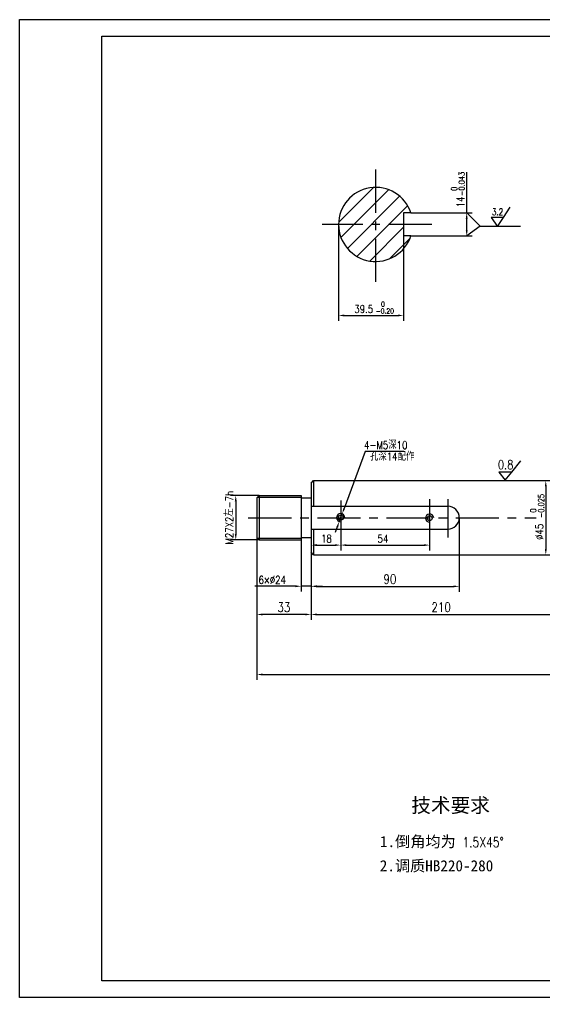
# Model space of a CAD drawing. Extents: x 172 to 1012, y -370 to 224.
# Drawn here: x 172 to 491, y -370 to 224 of the extents above; entities that cross this region are included whole.
import ezdxf

# ---------------------------------------------------------------- set-up
doc = ezdxf.new("R2010")
doc.units = 0
doc.header["$LTSCALE"] = 10.5
doc.header["$MEASUREMENT"] = 0
doc.linetypes.add('CENTER', pattern=[2, 1.25, -0.25, 0.25, -0.25])
doc.layers.get('0').update_dxf_attribs({"color": 2, "linetype": 'CONTINUOUS'})
doc.layers.get('DEFPOINTS').update_dxf_attribs({"linetype": 'CONTINUOUS'})
doc.layers.add('LINE_THIN', color=2, linetype='CONTINUOUS')
doc.layers.add('SMPEN_THICK', color=7, linetype='CONTINUOUS')
doc.styles.add('HZDX', font='TXT.shx', dxfattribs={"width": 0.8, "height": 4.75, "bigfont": 'hzfs.shx'})
doc.styles.get("Standard").update_dxf_attribs({"font": '', "height": 3.75})
doc.styles.get('Standard').set_extended_font_data('SimSun')
doc.dimstyles.get("Standard").update_dxf_attribs({"dimtxt": 0.18, "dimasz": 0.18, "dimexe": 0.18, "dimexo": 0.0625, "dimgap": 0.09, "dimtad": 0, "dimtih": 1, "dimtoh": 1, "dimdec": 4, "dimzin": 0, "dimdsep": 46, "dimtxsty": 'Standard', "dimcen": 0.09, "dimadec": 0, "dimazin": 0, "dimtfac": 1, "dimtdec": 4, "dimtofl": 0, "dimtmove": 0, "dimatfit": 3, "dimfxl": 1, "dimtolj": 1, "dimtzin": 0, "dimarcsym": 0})

# ---------------------------------------------------------------- blocks, each defined once
blk = doc.blocks.new('*D2')
at = {"color": 2, "linetype": 'ByBlock', "transparency": 16777216}
for p, q in [((439, -78.87), (439, -123.82)), ((349, -87.87), (349, -123.82)), ((352.5, -120.57), (435.5, -120.57))]:
    blk.add_line(p, q, dxfattribs=at)
for points in [[(352.5, -119.99), (352.5, -121.15), (349, -120.57)], [(435.5, -119.99), (435.5, -121.15), (439, -120.57)]]:
    blk.add_solid(points, dxfattribs=at)
at = {"layer": 'DEFPOINTS', "color": 0, "linetype": 'ByBlock', "transparency": 16777216}
for p in [(439, -78.87), (349, -87.87), (439, -120.57)]:
    blk.add_point(p, dxfattribs=at)
at = {"color": 2, "linetype": 'ByBlock', "transparency": 16777216, "insert": (396.85, -116.19), "char_height": 5.75, "attachment_point": 5, "style": 'HZDX'}
blk.add_mtext('\\A1;90', dxfattribs=at)
blk = doc.blocks.new('*D3')
at = {"color": 2, "linetype": 'ByBlock', "transparency": 16777216}
for p, q in [((349, -99.87), (349, -140.89)), ((559, -101.37), (559, -140.89)), ((352.5, -137.64), (555.5, -137.64))]:
    blk.add_line(p, q, dxfattribs=at)
for points in [[(352.5, -137.06), (352.5, -138.22), (349, -137.64)], [(555.5, -137.06), (555.5, -138.22), (559, -137.64)]]:
    blk.add_solid(points, dxfattribs=at)
at = {"layer": 'DEFPOINTS', "color": 0, "linetype": 'ByBlock', "transparency": 16777216}
for p in [(349, -99.87), (559, -101.37), (559, -137.64)]:
    blk.add_point(p, dxfattribs=at)
at = {"color": 2, "linetype": 'ByBlock', "transparency": 16777216, "insert": (427.97, -133.26), "char_height": 5.75, "attachment_point": 5, "style": 'HZDX'}
blk.add_mtext('\\A1;210', dxfattribs=at)
blk = doc.blocks.new('*D4')
at = {"color": 2, "linetype": 'ByBlock', "transparency": 16777216}
for p, q in [((350.5, -56.37), (494.79, -56.37)), ((491.54, -59.87), (491.54, -97.87)), ((350.5, -101.37), (494.79, -101.37))]:
    blk.add_line(p, q, dxfattribs=at)
for points in [[(490.95, -59.87), (492.12, -59.87), (491.54, -56.37)], [(490.95, -97.87), (492.12, -97.87), (491.54, -101.37)]]:
    blk.add_solid(points, dxfattribs=at)
at = {"layer": 'DEFPOINTS', "color": 0, "linetype": 'ByBlock', "transparency": 16777216}
for p in [(350.5, -56.37), (350.5, -101.37), (491.54, -101.37)]:
    blk.add_point(p, dxfattribs=at)
at = {"color": 2, "linetype": 'ByBlock', "transparency": 16777216, "insert": (487.66, -87.47), "char_height": 4.75, "attachment_point": 5, "rotation": 90, "style": 'HZDX'}
blk.add_mtext('\\A1;∅45', dxfattribs=at)
blk = doc.blocks.new('*D12')
at = {"color": 2, "linetype": 'ByBlock', "transparency": 16777216}
for p, q in [((316, -89.37), (316, -140.89)), ((345.5, -137.64), (319.5, -137.64))]:
    blk.add_line(p, q, dxfattribs=at)
for points in [[(319.5, -137.06), (319.5, -138.22), (316, -137.64)], [(345.5, -137.06), (345.5, -138.22), (349, -137.64)]]:
    blk.add_solid(points, dxfattribs=at)
at = {"layer": 'DEFPOINTS', "color": 0, "linetype": 'ByBlock', "transparency": 16777216}
for p in [(316, -89.37), (349, -99.87), (316, -137.64)]:
    blk.add_point(p, dxfattribs=at)
at = {"color": 2, "linetype": 'ByBlock', "transparency": 16777216, "insert": (332.5, -133.26), "char_height": 5.75, "attachment_point": 5, "style": 'HZDX'}
blk.add_mtext('\\A1;33', dxfattribs=at)
blk = doc.blocks.new('*D13')
at = {"color": 2, "linetype": 'ByBlock', "transparency": 16777216}
for p, q in [((365.71, 99.26), (365.71, 40.72)), ((405.21, 99.26), (405.21, 40.72)), ((369.21, 43.97), (401.71, 43.97))]:
    blk.add_line(p, q, dxfattribs=at)
for points in [[(369.21, 44.56), (369.21, 43.39), (365.71, 43.97)], [(401.71, 44.56), (401.71, 43.39), (405.21, 43.97)]]:
    blk.add_solid(points, dxfattribs=at)
at = {"layer": 'DEFPOINTS', "color": 0, "linetype": 'ByBlock', "transparency": 16777216}
for p in [(365.71, 99.26), (405.21, 99.26), (405.21, 43.97)]:
    blk.add_point(p, dxfattribs=at)
at = {"color": 2, "linetype": 'ByBlock', "transparency": 16777216, "insert": (380.95, 47.85), "char_height": 4.75, "attachment_point": 5, "style": 'HZDX'}
blk.add_mtext('\\A1;39.5', dxfattribs=at)
blk = doc.blocks.new('*D24')
at = {"color": 2, "linetype": 'ByBlock', "transparency": 16777216}
for p, q in [((316, -89.37), (316, -177.39)), ((926, -89.37), (926, -177.39)), ((319.5, -174.14), (922.5, -174.14))]:
    blk.add_line(p, q, dxfattribs=at)
for points in [[(319.5, -173.55), (319.5, -174.72), (316, -174.14)], [(922.5, -173.55), (922.5, -174.72), (926, -174.14)]]:
    blk.add_solid(points, dxfattribs=at)
at = {"layer": 'DEFPOINTS', "color": 0, "linetype": 'ByBlock', "transparency": 16777216}
for p in [(316, -89.37), (926, -89.37), (926, -174.14)]:
    blk.add_point(p, dxfattribs=at)
at = {"color": 2, "linetype": 'ByBlock', "transparency": 16777216, "insert": (604.91, -170.26), "char_height": 4.75, "attachment_point": 5, "style": 'HZDX'}
blk.add_mtext('\\A1;610', dxfattribs=at)
blk = doc.blocks.new('*D26')
at = {"color": 2, "linetype": 'ByBlock', "transparency": 16777216}
for p, q in [((343, -90.87), (343, -123.77)), ((349, -89.37), (349, -123.77)), ((339.5, -120.52), (314.76, -120.52)), ((349, -120.52), (343, -120.52)), ((352.5, -120.52), (356, -120.52))]:
    blk.add_line(p, q, dxfattribs=at)
for points in [[(339.5, -119.93), (339.5, -121.1), (343, -120.52)], [(352.5, -119.93), (352.5, -121.1), (349, -120.52)]]:
    blk.add_solid(points, dxfattribs=at)
at = {"layer": 'DEFPOINTS', "color": 0, "linetype": 'ByBlock', "transparency": 16777216}
for p in [(343, -90.87), (349, -89.37), (349, -120.52)]:
    blk.add_point(p, dxfattribs=at)
at = {"color": 2, "linetype": 'ByBlock', "transparency": 16777216, "insert": (325.38, -116.64), "char_height": 4.75, "attachment_point": 5, "style": 'HZDX'}
blk.add_mtext('\\A1;6×∅24', dxfattribs=at)
blk = doc.blocks.new('*D29')
at = {"color": 2, "linetype": 'ByBlock', "transparency": 16777216}
for p, q in [((317.5, -65.37), (300, -65.37)), ((303.25, -68.87), (303.25, -88.87)), ((317.5, -92.37), (300, -92.37))]:
    blk.add_line(p, q, dxfattribs=at)
for points in [[(302.67, -68.87), (303.83, -68.87), (303.25, -65.37)], [(302.67, -88.87), (303.83, -88.87), (303.25, -92.37)]]:
    blk.add_solid(points, dxfattribs=at)
at = {"layer": 'DEFPOINTS', "color": 0, "linetype": 'ByBlock', "transparency": 16777216}
for p in [(317.5, -65.37), (303.25, -92.37), (317.5, -92.37)]:
    blk.add_point(p, dxfattribs=at)
at = {"color": 2, "linetype": 'ByBlock', "transparency": 16777216, "insert": (299.37, -78.87), "char_height": 4.75, "attachment_point": 5, "rotation": 90, "style": 'HZDX'}
blk.add_mtext('\\A1;M27X2左-7h', dxfattribs=at)
blk = doc.blocks.new('*D32')
at = {"layer": 'DEFPOINTS', "color": 0, "transparency": 16777216}
for p in [(349, -78.87), (367, -78.87), (367, -95.53)]:
    blk.add_point(p, dxfattribs=at)
at = {"layer": 'SMPEN_THICK', "color": 2, "lineweight": -2, "transparency": 16777216}
for p, q in [((349, -78.87), (349, -98.78)), ((367, -78.87), (367, -98.78)), ((352.5, -95.53), (363.5, -95.53))]:
    blk.add_line(p, q, dxfattribs=at)
at = {"layer": 'SMPEN_THICK', "color": 2, "transparency": 16777216}
for points in [[(352.5, -94.94), (352.5, -96.11), (349, -95.53)], [(363.5, -94.94), (363.5, -96.11), (367, -95.53)]]:
    blk.add_solid(points, dxfattribs=at)
at = {"layer": 'SMPEN_THICK', "color": 2, "transparency": 16777216, "insert": (358.31, -91.65), "char_height": 4.75, "attachment_point": 5, "style": 'HZDX'}
blk.add_mtext('\\A1;18', dxfattribs=at)
blk = doc.blocks.new('*D33')
at = {"layer": 'DEFPOINTS', "color": 0, "transparency": 16777216}
for p in [(367, -85.87), (421, -85.87), (421, -95.53)]:
    blk.add_point(p, dxfattribs=at)
at = {"layer": 'SMPEN_THICK', "color": 2, "lineweight": -2, "transparency": 16777216}
for p, q in [((367, -85.87), (367, -98.78)), ((421, -85.87), (421, -98.78)), ((370.5, -95.53), (417.5, -95.53))]:
    blk.add_line(p, q, dxfattribs=at)
at = {"layer": 'SMPEN_THICK', "color": 2, "transparency": 16777216}
for points in [[(370.5, -94.94), (370.5, -96.11), (367, -95.53)], [(417.5, -94.94), (417.5, -96.11), (421, -95.53)]]:
    blk.add_solid(points, dxfattribs=at)
at = {"layer": 'SMPEN_THICK', "color": 2, "transparency": 16777216, "insert": (392.63, -91.65), "char_height": 4.75, "attachment_point": 5, "style": 'HZDX'}
blk.add_mtext('\\A1;54', dxfattribs=at)
blk = doc.blocks.new('*D34')
at = {"layer": 'DEFPOINTS', "color": 0, "transparency": 16777216}
for p in [(367.86, -76.52), (366.13, -81.21)]:
    blk.add_point(p, dxfattribs=at)
at = {"layer": 'SMPEN_THICK', "color": 2, "lineweight": -2, "transparency": 16777216}
for p, q in [((381.89, -38.67), (369.08, -73.24)), ((405.31, -38.67), (381.89, -38.67)), ((366.13, -81.21), (367.86, -76.52)), ((364.91, -84.49), (363.69, -87.77))]:
    blk.add_line(p, q, dxfattribs=at)
at = {"layer": 'SMPEN_THICK', "color": 2, "transparency": 16777216}
for points in [[(368.53, -73.04), (369.63, -73.44), (367.86, -76.52)], [(364.36, -84.29), (365.46, -84.69), (366.13, -81.21)]]:
    blk.add_solid(points, dxfattribs=at)
at = {"layer": 'SMPEN_THICK', "color": 2, "transparency": 16777216, "insert": (394.35, -34.79), "char_height": 4.75, "attachment_point": 5, "style": 'HZDX'}
blk.add_mtext('\\A1;4-M5深10', dxfattribs=at)

msp = doc.modelspace()

# ---------------------------------------------------------------- hatches: boundary and pattern name
at = {"layer": 'SMPEN_THICK'}
h = msp.add_hatch(dxfattribs=at)
h.set_pattern_fill('ANSI31', color=256, scale=60, style=0)
h.paths.add_polyline_path([(388.20799, 99.25854), (405.20799, 99.25854), (405.20799, 106.25854), (409.59139, 106.25854, 0.324311001), (388.20799, 121.75854)])
h.paths.add_polyline_path([(388.20799, 99.25854), (388.20799, 121.75854, 0.414213562), (365.70799, 99.25854)])
h.paths.add_polyline_path([(388.20799, 99.25854), (365.70799, 99.25854, 0.414213562), (388.20799, 76.75854)])
h.paths.add_polyline_path([(388.20799, 76.75854, 0.324311001), (409.59139, 92.25854), (405.20799, 92.25854), (405.20799, 99.25854), (388.20799, 99.25854)])

# ---------------------------------------------------------------- linework, layer by layer
at = {"color": 2, "linetype": 'ByBlock'}
for p, q in [((443.50265, 106.25854), (443.50265, 130.94792)), ((409.59139, 106.25854), (446.75265, 106.25854)), ((443.50265, 95.75854), (443.50265, 102.75854)), ((409.59139, 92.25854), (446.75265, 92.25854))]:
    msp.add_line(p, q, dxfattribs=at)
for points in [[(442.91932, 102.75854), (444.08599, 102.75854), (443.50265, 106.25854)], [(442.91932, 95.75854), (444.08599, 95.75854), (443.50265, 92.25854)]]:
    msp.add_solid(points, dxfattribs=at)
at = {"layer": 'DEFPOINTS', "color": 0, "linetype": 'ByBlock'}
for p in [(409.59139, 106.25854), (367.75681, 99.25854), (409.59139, 92.25854), (443.50265, 92.25854), (315.99607, -90.86615), (315.99607, -90.86615)]:
    msp.add_point(p, dxfattribs=at)
at = {"layer": 'LINE_THIN', "linetype": 'Continuous'}
for p, q in [((171.94578, -370.2803), (171.94578, 223.71969)), ((171.94578, 223.71969), (1011.94577, 223.71969)), ((1011.94577, -370.2803), (171.94578, -370.2803))]:
    msp.add_line(p, q, dxfattribs=at)
at = {"layer": 'SMPEN_THICK', "color": 5}
for p, q in [((221.94578, -360.2803), (221.94578, 213.71969)), ((221.94578, 213.71969), (1001.94577, 213.71969)), ((443.76961, 130.24286), (443.76961, 130.24286)), ((409.59139, 106.25854), (405.20799, 106.25854)), ((405.20799, 106.25854), (405.20799, 92.25854)), ((409.59139, 92.25854), (405.20799, 92.25854)), ((348.99603, -57.86615), (350.49603, -56.36615)), ((348.99603, -57.86615), (348.99603, -99.86615)), ((350.49603, -56.36615), (558.99607, -56.36615)), ((350.49603, -56.36615), (350.49603, -71.86615)), ((317.49607, -65.36615), (315.99607, -66.86615)), ((315.99607, -66.86615), (315.99607, -90.86615)), ((317.49607, -65.36615), (342.99603, -65.36615)), ((317.49607, -65.36615), (317.49607, -92.36615)), ((342.99603, -65.36615), (342.99603, -92.36615)), ((342.99603, -66.86615), (348.99603, -66.86615)), ((348.99603, -71.86615), (431.99603, -71.86615)), ((348.99603, -85.86615), (431.99603, -85.86615)), ((350.49603, -85.86615), (350.49603, -101.36615)), ((317.49607, -92.36615), (315.99607, -90.86615)), ((317.49607, -92.36615), (342.99603, -92.36615)), ((342.99603, -90.86615), (348.99603, -90.86615)), ((350.49603, -101.36615), (348.99603, -99.86615)), ((350.49603, -101.36615), (558.99607, -101.36615)), ((1001.94577, -360.2803), (221.94578, -360.2803))]:
    msp.add_line(p, q, dxfattribs=at)
at = {"layer": 'SMPEN_THICK', "linetype": 'CENTER', "ltscale": 2}
for p, q in [((388.20799, 132.58816), (388.20799, 63.04908)), ((422.3201, 99.25854), (355.82304, 99.25854)), ((366.99603, -68.47875), (366.99603, -89.23015)), ((420.99603, -67.61411), (420.99603, -90.67122)), ((431.99603, -67.61411), (431.99603, -90.95944)), ((310.81556, -78.86615), (485.77268, -78.86615)), ((438.99603, -78.86615), (438.99603, -78.86615))]:
    msp.add_line(p, q, dxfattribs=at)
at = {"layer": 'SMPEN_THICK'}
for p, q in [((465.94495, 103.42252), (469.98269, 109.79628)), ((443.50265, 106.25854), (451.58191, 98.19547)), ((451.58191, 98.19547), (443.50265, 92.25854)), ((451.58191, 98.19547), (476.25331, 98.19547)), ((470.98691, -51.19086), (476.35167, -44.32141)), ((316.49607, -66.36615), (342.99603, -66.36615)), ((316.49607, -91.36615), (342.99603, -91.36615))]:
    msp.add_line(p, q, dxfattribs=at)
for points in [[(458.33889, 103.42842), (462.13681, 97.98839), (465.94495, 103.42252)], [(462.97232, -51.18496), (466.77025, -56.03888), (470.98691, -51.19086)]]:
    msp.add_lwpolyline(points, close=True, dxfattribs=at)
at = {"layer": 'SMPEN_THICK', "color": 5}
for centre in [(366.99603, -78.85445), (420.99603, -79.14266)]:
    msp.add_circle(centre, 1.5, dxfattribs=at)
for centre, radius, start, end in [((388.20799, 99.25854), 22.5, 18.12620396, 341.87379604), ((431.99603, -78.86615), 7, 0, 90), ((431.99603, -78.86615), 7, 270, 0)]:
    msp.add_arc(centre, radius, start, end, dxfattribs=at)
at = {"layer": 'SMPEN_THICK'}
for centre, start in [((366.99603, -78.86615), 0), ((420.99603, -79.14266), 6.35025136)]:
    msp.add_arc(centre, 2.5, start, 270, dxfattribs=at)

# ---------------------------------------------------------------- texts
at = {"color": 2, "linetype": 'ByBlock', "attachment_point": 5, "rotation": 90, "style": 'HZDX'}
for s, insert, char_height in [('-0.043', (440.46337, 123.88628), 3.5), ('0', (435.88727, 120.90292), 3.5), ('\\A1;14', (439.77274, 112.84936), 4.75), ('-0.025', (488.72297, -71.76478), 3.5), ('0', (483.9136, -74.52066), 3.5)]:
    msp.add_mtext(s, dxfattribs=dict(at, insert=insert, char_height=char_height))
at = {"color": 2, "linetype": 'ByBlock', "attachment_point": 5, "style": 'HZDX'}
for s, insert, char_height in [('3.2', (462.22173, 106.90885), 4), ('-0.20', (393.80675, 46.68954), 3), ('0', (392.62092, 50.83537), 3), ('0.8', (467.12045, -46.64401), 5.489195)]:
    msp.add_mtext(s, dxfattribs=dict(at, insert=insert, char_height=char_height))
at = {"layer": 'SMPEN_THICK'}
for s, height, p in [('技术要求', 8.75, (409.83221, -257.96006)), ('1.倒角均为', 6.75, (390.84041, -278.98344)), ('2.调质HB220-280', 6.75, (390.70812, -293.67001))]:
    msp.add_text(s, height=height, dxfattribs=at).set_placement(p)
at = {"layer": 'SMPEN_THICK', "style": 'HZDX', "width": 0.8}
msp.add_text('1.5X45%%D', height=6, dxfattribs=at).set_placement((440.88479, -278.98344))
at = {"layer": 'SMPEN_THICK', "insert": (384.71859, -39.38048), "char_height": 4.75, "width": 34.9833, "attachment_point": 1, "style": 'HZDX'}
msp.add_mtext('孔深14配作', dxfattribs=at)

# ---------------------------------------------------------------- dimensions: what is measured, and where the dimension line sits
at = {"layer": 'SMPEN_THICK'}
for base, p1, p2, override, picture, middle in [((405.20799, 43.97351), (365.70799, 99.25854), (405.20799, 99.25854), {"dimtxt": 5, "dimasz": 3.5, "dimexe": 3.25, "dimexo": 0, "dimgap": 1.5, "dimtad": 1, "dimtih": 0, "dimtoh": 0, "dimzin": 8, "dimtxsty": 'HZDX', "dimclrd": 2, "dimclre": 2, "dimclrt": 2, "dimtm": 0.115, "dimtfac": 0.66667, "dimtofl": 1, "dimatfit": 1, "dimtvp": 5, "dimtzin": 8}, '*D13', (380.94675, 43.97351)), ((438.99603, -120.56843), (348.99603, -87.86615), (438.99603, -78.86615), {"dimtxt": 5, "dimasz": 3.5, "dimexe": 3.25, "dimexo": 0, "dimgap": 1.5, "dimtad": 1, "dimtih": 0, "dimtoh": 0, "dimzin": 8, "dimtxsty": 'HZDX', "dimclrd": 2, "dimclre": 2, "dimclrt": 2, "dimtm": 0.115, "dimtfac": 0.66667, "dimtofl": 1, "dimtvp": 5, "dimtzin": 8}, '*D2', (396.85142, -120.56843)), ((366.99603, -95.52608), (348.99603, -78.86615), (366.99603, -78.86615), {"dimtxt": 5, "dimasz": 3.5, "dimexe": 3.25, "dimexo": 0, "dimgap": 1.5, "dimtad": 1, "dimtih": 0, "dimtoh": 0, "dimzin": 8, "dimtxsty": 'HZDX', "dimclrd": 2, "dimclre": 2, "dimclrt": 2, "dimtm": 0.115, "dimtfac": 0.66667, "dimtofl": 1, "dimtvp": 5, "dimtzin": 8}, '*D32', (358.30787, -95.52608)), ((420.99603, -95.52608), (366.99603, -85.86615), (420.99603, -85.86615), {"dimtxt": 5, "dimasz": 3.5, "dimexe": 3.25, "dimexo": 0, "dimgap": 1.5, "dimtad": 1, "dimtih": 0, "dimtoh": 0, "dimzin": 8, "dimtxsty": 'HZDX', "dimclrd": 2, "dimclre": 2, "dimclrt": 2, "dimtm": 0.115, "dimtfac": 0.66667, "dimtofl": 1, "dimtvp": 5, "dimtzin": 8}, '*D33', (392.62912, -95.52608)), ((925.99606, -174.13646), (315.99607, -89.36615), (925.99606, -89.36615), {"dimtxt": 5, "dimasz": 3.5, "dimexe": 3.25, "dimexo": 0, "dimgap": 1.5, "dimtad": 1, "dimtih": 0, "dimtoh": 0, "dimzin": 8, "dimtxsty": 'HZDX', "dimclrd": 2, "dimclre": 2, "dimclrt": 2, "dimtm": 0.115, "dimtfac": 0.66667, "dimtofl": 1, "dimtvp": 5, "dimtzin": 8}, '*D24', (604.91051, -174.13646)), ((558.99607, -137.63841), (348.99603, -99.86615), (558.99607, -101.36615), {"dimtxt": 5, "dimasz": 3.5, "dimexe": 3.25, "dimexo": 0, "dimgap": 1.5, "dimtad": 1, "dimtih": 0, "dimtoh": 0, "dimzin": 8, "dimtxsty": 'HZDX', "dimclrd": 2, "dimclre": 2, "dimclrt": 2, "dimtm": 0.115, "dimtfac": 0.66667, "dimtofl": 1, "dimtvp": 5, "dimtzin": 8}, '*D3', (427.97185, -137.63841))]:
    dim = msp.add_linear_dim(base=base, p1=p1, p2=p2, dimstyle='Standard', override=override, dxfattribs=at)
    dim.commit()
    dim.dimension.update_dxf_attribs({"geometry": picture, "text_midpoint": middle, "dimtype": 160})
dim = msp.add_diameter_dim_2p(p1=(366.12722, -81.21033), p2=(367.86484, -76.52197), text='4-M5深10', dimstyle='Standard', override={"dimtxt": 5, "dimasz": 3.5, "dimexe": 3.25, "dimexo": 0, "dimgap": 1.5, "dimtad": 1, "dimtih": 0, "dimzin": 8, "dimtxsty": 'HZDX', "dimclrd": 2, "dimclre": 2, "dimclrt": 2, "dimtm": 0.115, "dimtfac": 0.66667, "dimtofl": 1, "dimtvp": 5, "dimtzin": 8}, dxfattribs=at)
dim.commit()
dim.dimension.update_dxf_attribs({"geometry": '*D34', "text_midpoint": (394.35108, -38.66805), "dimtype": 163})
for base, p1, p2, text, picture, middle in [((491.53535, -101.36615), (350.49603, -56.36615), (350.49603, -101.36615), '%%c<>', '*D4', (491.53535, -87.46975)), ((303.24915, -92.36615), (317.49607, -65.36615), (317.49607, -92.36615), 'M<>X2左-7h', '*D29', (303.24915, -78.86615))]:
    dim = msp.add_linear_dim(base=base, p1=p1, p2=p2, angle=90, text=text, dimstyle='Standard', override={"dimtxt": 5, "dimasz": 3.5, "dimexe": 3.25, "dimexo": 0, "dimgap": 1.5, "dimtad": 1, "dimtih": 0, "dimtoh": 0, "dimzin": 8, "dimtxsty": 'HZDX', "dimclrd": 2, "dimclre": 2, "dimclrt": 2, "dimtm": 0.115, "dimtfac": 0.66667, "dimtofl": 1, "dimtvp": 5, "dimtzin": 8}, dxfattribs=at)
    dim.commit()
    dim.dimension.update_dxf_attribs({"geometry": picture, "text_midpoint": middle, "dimtype": 160})
dim = msp.add_linear_dim(base=(348.99603, -120.51541), p1=(342.99603, -90.86615), p2=(348.99603, -89.36615), text='<>×%%c24', dimstyle='Standard', override={"dimtxt": 5, "dimasz": 3.5, "dimexe": 3.25, "dimexo": 0, "dimgap": 1.5, "dimtad": 1, "dimtih": 0, "dimtoh": 0, "dimzin": 8, "dimtxsty": 'HZDX', "dimclrd": 2, "dimclre": 2, "dimclrt": 2, "dimtm": 0.115, "dimtfac": 0.66667, "dimtofl": 1, "dimtvp": 5, "dimtzin": 8}, dxfattribs=at)
dim.commit()
dim.dimension.update_dxf_attribs({"geometry": '*D26', "text_midpoint": (325.37603, -120.51541), "dimtype": 160})
dim = msp.add_linear_dim(base=(315.99607, -137.63841), p1=(348.99603, -99.86615), p2=(315.99607, -89.36615), dimstyle='Standard', override={"dimtxt": 5, "dimasz": 3.5, "dimexe": 3.25, "dimexo": 0, "dimgap": 1.5, "dimtad": 1, "dimtih": 0, "dimtoh": 0, "dimzin": 8, "dimtxsty": 'HZDX', "dimse1": 1, "dimclrd": 2, "dimclre": 2, "dimclrt": 2, "dimtm": 0.115, "dimtfac": 0.66667, "dimtofl": 1, "dimtmove": 1, "dimtvp": 5, "dimtzin": 8}, dxfattribs=at)
dim.commit()
dim.dimension.update_dxf_attribs({"geometry": '*D12', "text_midpoint": (332.49605, -133.26341)})

doc.saveas('drawing.dxf')
